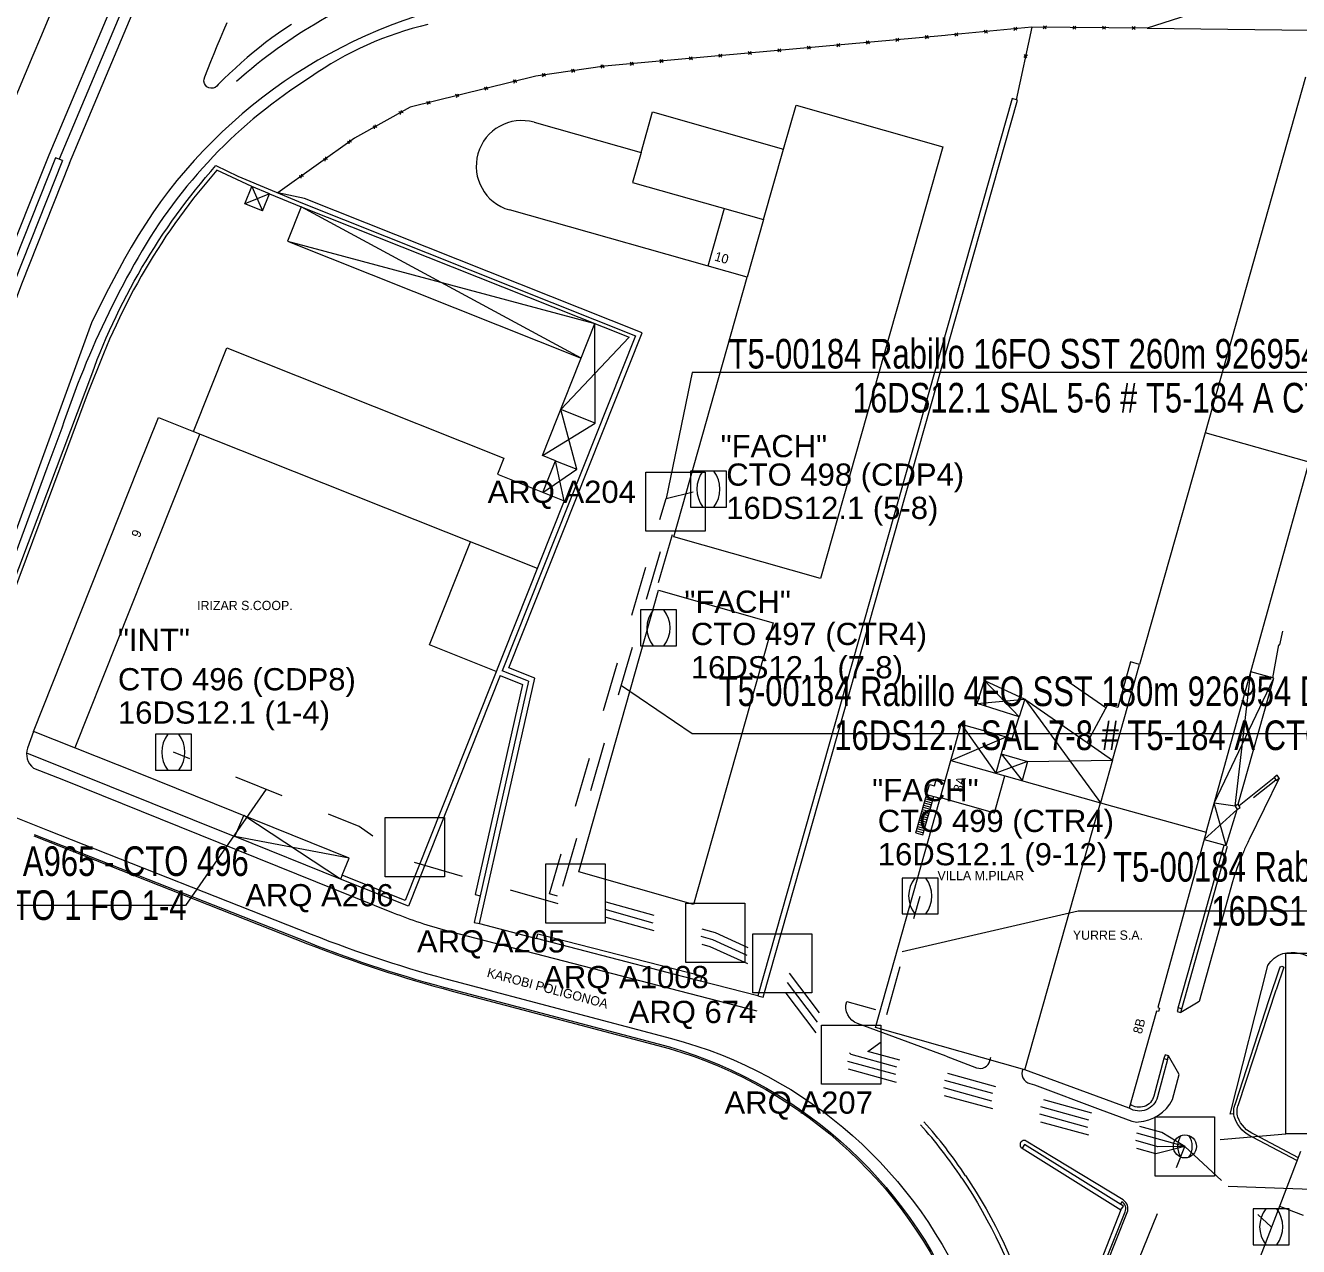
# Model space of a CAD drawing. Header units: millimetres. Extents: x 563164 to 564847, y 4765050 to 4766444.
# Drawn here: x 564039.4 to 564211.4, y 4765849.6 to 4766014.5 of the extents above; entities that cross this region are included whole.
import ezdxf
from ezdxf.enums import TextEntityAlignment as Align

# ---------------------------------------------------------------- set-up
doc = ezdxf.new("R2010")
doc.units = ezdxf.units.MM
doc.linetypes.add('DGN2', pattern=[13.45752, 6.72876, -6.72876])
doc.layers.get('0').update_dxf_attribs({"lineweight": 0})
for name, color, linetype, lineweight in [('45 Cables y textos existentes - Lehendik dauden kableak eta testuak', 7, 'Continuous', 0), ('46 Cables y textos proyectados - Proiektatutako kableak eta testuak', 7, 'Continuous', 0), ('48 Elementos de Red existentes - Lehendik dauden sareko elementuak', 7, 'Continuous', 0), ('60 Arquetas y armarios existentes - Lehendik dauden kutxatilak eta armairuak', 7, 'Continuous', 0), ('7 Cartografía - Kartografia', 7, 'Continuous', 0), ('Default', 7, 'Continuous', 0), ('Nivel 52', 7, 'Continuous', 0)]:
    doc.layers.add(name, color=color, linetype=linetype, lineweight=lineweight)
doc.styles.add('StyleArial', font='arial.ttf')
doc.styles.add('Styledgn105', font='dgn105.shx')

# ---------------------------------------------------------------- blocks, each defined once
blk = doc.blocks.new('OCA99E29')
at = {"layer": '60 Arquetas y armarios existentes - Lehendik dauden kutxatilak eta armairuak', "color": 5, "linetype": 'Continuous', "lineweight": 13, "flags": 128}
blk.add_lwpolyline([(-4, 4), (4, 4), (4, -4), (-4, -4), (-4, 4)], dxfattribs=at)
blk = doc.blocks.new('OCA99E30')
at = {"layer": '60 Arquetas y armarios existentes - Lehendik dauden kutxatilak eta armairuak', "color": 5, "linetype": 'Continuous', "lineweight": 13, "flags": 128}
blk.add_lwpolyline([(-4, 4), (4, 4), (4, -4), (-4, -4), (-4, 4)], dxfattribs=at)
blk = doc.blocks.new('OCA99E31')
at = {"layer": '60 Arquetas y armarios existentes - Lehendik dauden kutxatilak eta armairuak', "color": 5, "linetype": 'Continuous', "lineweight": 13, "flags": 128}
blk.add_lwpolyline([(-4, 4), (4, 4), (4, -4), (-4, -4), (-4, 4)], dxfattribs=at)
blk = doc.blocks.new('OCA99E32')
at = {"layer": '60 Arquetas y armarios existentes - Lehendik dauden kutxatilak eta armairuak', "color": 5, "linetype": 'Continuous', "lineweight": 13, "flags": 128}
blk.add_lwpolyline([(-4, 4), (4, 4), (4, -4), (-4, -4), (-4, 4)], dxfattribs=at)
blk = doc.blocks.new('OCA99E33')
at = {"layer": '60 Arquetas y armarios existentes - Lehendik dauden kutxatilak eta armairuak', "color": 5, "linetype": 'Continuous', "lineweight": 13, "flags": 128}
blk.add_lwpolyline([(-4, 4), (4, 4), (4, -4), (-4, -4), (-4, 4)], dxfattribs=at)
blk = doc.blocks.new('OCA99E34')
at = {"layer": '60 Arquetas y armarios existentes - Lehendik dauden kutxatilak eta armairuak', "color": 5, "linetype": 'Continuous', "lineweight": 13, "flags": 128}
blk.add_lwpolyline([(-4, 4), (4, 4), (4, -4), (-4, -4), (-4, 4)], dxfattribs=at)
blk = doc.blocks.new('OCA99E35')
at = {"layer": '60 Arquetas y armarios existentes - Lehendik dauden kutxatilak eta armairuak', "color": 5, "linetype": 'Continuous', "lineweight": 13, "flags": 128}
blk.add_lwpolyline([(-4, 4), (4, 4), (4, -4), (-4, -4), (-4, 4)], dxfattribs=at)
blk = doc.blocks.new('CT01')
at = {"color": 0, "linetype": 'ByBlock', "lineweight": -2, "ltscale": 100, "flags": 128}
blk.add_lwpolyline([(50889184.5, 478487051.3), (50889184.5, 478486843.6), (50889392.2, 478486843.6), (50889392.2, 478487051.3), (50889184.5, 478487051.3)], dxfattribs=at)
for points in [[(50889256.7, 478487051.3, 0.339115), (50889256.7, 478486843.6, 0.339115)], [(50889320, 478486843.6, 0.339115), (50889320, 478487051.3, 0.339115)]]:
    blk.add_lwpolyline(points, format="xyb", dxfattribs=at)

msp = doc.modelspace()

# ---------------------------------------------------------------- linework, layer by layer
at = {"layer": '45 Cables y textos existentes - Lehendik dauden kableak eta testuak', "color": 4, "linetype": 'Continuous', "lineweight": 13}
msp.add_circle((564196.04, 4765863.09), 1.56, dxfattribs=at)
for centre, start, end in [((564197.6, 4765863.09), 145.0533, 214.9467), ((564194.47, 4765863.09), 325.0533, 34.9467)]:
    msp.add_arc(centre, 2.56, start, end, dxfattribs=at)
at = {"layer": '46 Cables y textos proyectados - Proiektatutako kableak eta testuak', "color": 4, "linetype": 'DGN2', "lineweight": 13}
msp.add_line((564196.04, 4765863.09), (564207.69, 4765852.23), dxfattribs=at)
at = {"layer": '46 Cables y textos proyectados - Proiektatutako kableak eta testuak', "color": 4, "linetype": 'DGN2', "lineweight": 13, "flags": 128}
for points in [[(564196.04, 4765863.09), (564192.4, 4765863.05), (564150.34, 4765874.62), (564141, 4765887.01), (564132.26, 4765891.02), (564113.46, 4765896.29), (564110.2, 4765897.23), (564125.97, 4765950.64), (564131.58, 4765952.02)], [(564196.04, 4765863.09), (564192.93, 4765864.98), (564153.2, 4765875.91), (564157.67, 4765879.18), (564155.45, 4765879.83), (564160.28, 4765896.92)], [(564104.99, 4765676.98), (564132.48, 4765733.62), (564168.51, 4765811.13), (564172.39, 4765805.02), (564196.04, 4765863.09)]]:
    msp.add_lwpolyline(points, dxfattribs=at)
at = {"layer": '46 Cables y textos proyectados - Proiektatutako kableak eta testuak', "color": 1, "linetype": 'DGN2', "lineweight": 13, "flags": 128}
for points in [[(564196.04, 4765863.09), (564150.94, 4765875.49), (564141.65, 4765887.82), (564132.61, 4765891.96), (564113.73, 4765897.26), (564111.85, 4765897.8), (564126.44, 4765947.63), (564127.21, 4765947.09), (564123.71, 4765935.4), (564124.93, 4765933.14)], [(564196.04, 4765863.09), (564192.13, 4765862.09), (564149.75, 4765873.75), (564140.36, 4765886.21), (564131.92, 4765890.07), (564113.18, 4765895.33), (564091.13, 4765901.68), (564084.49, 4765906.32), (564059.4, 4765916.36)]]:
    msp.add_lwpolyline(points, dxfattribs=at)
at = {"layer": '7 Cartografía - Kartografia', "color": 253, "linetype": 'Continuous', "lineweight": 0, "true_color": 0x9a9a9a}
for p, q in [((564055.82, 4766028.48), (564042.57, 4765997.02)), ((564057.15, 4766027.87), (564043.97, 4765996.47)), ((564045.35, 4765995.93), (564058.54, 4766027.24)), ((564165.37, 4766013.14), (564164.94, 4766013.51)), ((564164.97, 4766013.11), (564165.34, 4766013.54)), ((564169.36, 4766013.52), (564168.93, 4766013.89)), ((564168.96, 4766013.49), (564169.33, 4766013.92)), ((564173.34, 4766013.89), (564172.91, 4766014.26)), ((564172.94, 4766013.86), (564173.31, 4766014.29)), ((564175.38, 4766014.3), (564173.25, 4766004.51)), ((564176.91, 4766014.08), (564177.32, 4766014.47)), ((564177.31, 4766014.07), (564176.92, 4766014.48)), ((564180.91, 4766014.05), (564181.32, 4766014.44)), ((564181.31, 4766014.04), (564180.92, 4766014.45)), ((564184.91, 4766014.03), (564185.32, 4766014.42)), ((564185.31, 4766014.02), (564184.92, 4766014.43)), ((564188.91, 4766014), (564189.32, 4766014.39)), ((564189.31, 4766013.99), (564188.92, 4766014.4)), ((564149.44, 4766011.7), (564149.01, 4766012.07)), ((564149.04, 4766011.67), (564149.41, 4766012.1)), ((564153.42, 4766012.06), (564152.99, 4766012.43)), ((564153.02, 4766012.03), (564153.39, 4766012.46)), ((564157.41, 4766012.42), (564156.98, 4766012.79)), ((564157.01, 4766012.39), (564157.38, 4766012.82)), ((564161.39, 4766012.78), (564160.96, 4766013.15)), ((564160.99, 4766012.75), (564161.36, 4766013.18)), ((564129.52, 4766009.91), (564129.09, 4766010.28)), ((564129.12, 4766009.88), (564129.49, 4766010.31)), ((564133.5, 4766010.27), (564133.07, 4766010.64)), ((564133.1, 4766010.24), (564133.47, 4766010.67)), ((564137.49, 4766010.63), (564137.06, 4766011)), ((564137.09, 4766010.6), (564137.46, 4766011.03)), ((564141.47, 4766010.99), (564141.04, 4766011.36)), ((564141.07, 4766010.96), (564141.44, 4766011.39)), ((564145.45, 4766011.35), (564145.02, 4766011.72)), ((564145.05, 4766011.32), (564145.42, 4766011.75)), ((564174.76, 4766010.54), (564174.29, 4766010.23)), ((564174.68, 4766010.15), (564174.38, 4766010.62)), ((564113.62, 4766008.25), (564113.17, 4766008.58)), ((564113.23, 4766008.19), (564113.56, 4766008.64)), ((564117.58, 4766008.83), (564117.13, 4766009.16)), ((564117.19, 4766008.77), (564117.52, 4766009.22)), ((564121.55, 4766009.18), (564121.12, 4766009.55)), ((564121.15, 4766009.15), (564121.52, 4766009.58)), ((564125.54, 4766009.54), (564125.11, 4766009.91)), ((564125.14, 4766009.51), (564125.51, 4766009.94)), ((564105.78, 4766006.84), (564105.29, 4766007.13)), ((564105.39, 4766006.74), (564105.68, 4766007.22)), ((564109.66, 4766007.68), (564109.21, 4766008.01)), ((564109.27, 4766007.62), (564109.6, 4766008.07)), ((564212.34, 4766007.55), (564198.76, 4765959.5)), ((564098.02, 4766004.92), (564097.53, 4766005.21)), ((564097.63, 4766004.82), (564097.92, 4766005.3)), ((564101.9, 4766005.88), (564101.41, 4766006.17)), ((564101.51, 4766005.78), (564101.8, 4766006.26)), ((564094.13, 4766003.95), (564093.64, 4766004.24)), ((564093.74, 4766003.85), (564094.03, 4766004.33)), ((564141.83, 4765997.84), (564143.51, 4766003.76)), ((564143.51, 4766003.76), (564163.33, 4765998.14)), ((564173.43, 4766004.46), (564172.71, 4766004.66)), ((564090.42, 4766002.72), (564089.87, 4766002.87)), ((564090.07, 4766002.52), (564090.22, 4766003.06)), ((564122.57, 4765997.37), (564124.13, 4766002.86)), ((564124.13, 4766002.86), (564141.83, 4765997.84)), ((564086.92, 4766000.77), (564086.37, 4766000.92)), ((564086.57, 4766000.57), (564086.72, 4766001.11)), ((564108.14, 4766001.46), (564122.57, 4765997.37)), ((564083.48, 4765998.77), (564082.93, 4765998.86)), ((564083.16, 4765998.54), (564083.25, 4765999.09)), ((564163.33, 4765998.14), (564146.81, 4765939.84)), ((564044.43, 4765996.3), (564043.5, 4765996.66)), ((564080.22, 4765996.45), (564079.67, 4765996.54)), ((564079.9, 4765996.22), (564079.99, 4765996.77)), ((564122.57, 4765997.37), (564121.43, 4765993.33)), ((564139.13, 4765988.31), (564141.83, 4765997.84)), ((564065.14, 4765995.6), (564068.11, 4765994.17)), ((564070.01, 4765992.79), (564065.25, 4765994.97)), ((564068.11, 4765994.17), (564076.86, 4765990.51)), ((564076.96, 4765994.13), (564076.41, 4765994.22)), ((564076.64, 4765993.9), (564076.73, 4765994.45)), ((564121.43, 4765993.33), (564139.13, 4765988.31)), ((564069.05, 4765990.45), (564070.01, 4765992.79)), ((564072.4, 4765991.8), (564069.05, 4765990.45)), ((564072.4, 4765991.8), (564070.01, 4765992.79)), ((564070.01, 4765992.79), (564071.45, 4765989.48)), ((564071.45, 4765989.48), (564072.4, 4765991.8)), ((564072.4, 4765991.8), (564076.67, 4765990.05)), ((564071.45, 4765989.48), (564069.05, 4765990.45)), ((564076.67, 4765990.05), (564074.82, 4765985.4)), ((564076.67, 4765990.05), (564120.98, 4765972.41)), ((564114.49, 4765969.61), (564076.67, 4765990.05)), ((564136.92, 4765980.52), (564104.79, 4765989.63)), ((564133.79, 4765989.83), (564131.58, 4765982.03)), ((564139.13, 4765988.31), (564136.92, 4765980.52)), ((564074.82, 4765985.4), (564114.49, 4765969.61)), ((564074.82, 4765985.4), (564116.34, 4765974.26)), ((564126.99, 4765945.45), (564136.92, 4765980.52)), ((564109.24, 4765956.44), (564116.34, 4765974.26)), ((564116.37, 4765960.81), (564116.34, 4765974.26)), ((564111.73, 4765962.66), (564120.98, 4765972.41)), ((564062.1, 4765959.69), (564066.6, 4765971)), ((564066.6, 4765971), (564080.76, 4765965.36)), ((564043.6, 4765954.74), (564048.37, 4765967.4)), ((564080.76, 4765965.36), (564104.05, 4765956.09)), ((564116.37, 4765960.81), (564111.73, 4765962.66)), ((564113.89, 4765954.59), (564111.73, 4765962.66)), ((564054.71, 4765954.84), (564057.39, 4765961.57)), ((564057.39, 4765961.57), (564062.1, 4765959.69)), ((564109.24, 4765956.44), (564116.37, 4765960.81)), ((564062.96, 4765959.35), (564046.1, 4765916.95)), ((564062.1, 4765959.69), (564071.55, 4765955.93)), ((564198.76, 4765959.5), (564189.91, 4765928.2)), ((564212.83, 4765955.52), (564198.76, 4765959.5)), ((564071.55, 4765955.93), (564108.56, 4765941.2)), ((564104.05, 4765956.09), (564103.18, 4765953.91)), ((564111.01, 4765955.73), (564109.24, 4765956.44)), ((564109.31, 4765951.46), (564111.01, 4765955.73)), ((564111.01, 4765955.73), (564113.89, 4765954.59)), ((564112.19, 4765950.31), (564111.01, 4765955.73)), ((564198.9, 4765905.54), (564212.83, 4765955.52)), ((564040.52, 4765919.17), (564054.71, 4765954.84)), ((564103.18, 4765953.91), (564112.19, 4765950.32)), ((564109.31, 4765951.46), (564113.89, 4765954.59)), ((564112.19, 4765950.32), (564090.69, 4765896.31)), ((564094, 4765930.85), (564099.55, 4765944.79)), ((564146.81, 4765939.84), (564126.99, 4765945.45)), ((564114.16, 4765900.18), (564124.94, 4765938.24)), ((564124.94, 4765938.24), (564140.43, 4765933.85)), ((564140.43, 4765933.85), (564129.65, 4765895.79)), ((564103.01, 4765927.26), (564094, 4765930.85)), ((564186.26, 4765915.28), (564189.91, 4765928.2)), ((564188.7, 4765928.54), (564186.96, 4765922.38)), ((564189.91, 4765928.2), (564188.7, 4765928.54)), ((564107.39, 4765925.93), (564103.81, 4765927.36)), ((564167.98, 4765922.93), (564168.97, 4765926.05)), ((564168.97, 4765926.05), (564174.41, 4765923.52)), ((564168.97, 4765926.05), (564173.65, 4765921.12)), ((564179.94, 4765926.13), (564185.35, 4765922.37)), ((564200, 4765909.48), (564208.04, 4765926.37)), ((564202.82, 4765909.05), (564204.95, 4765927.23)), ((564203.25, 4765909.31), (564208.04, 4765926.37)), ((564208.04, 4765926.37), (564204.95, 4765927.23)), ((564167.98, 4765922.93), (564174.41, 4765923.52)), ((564173.65, 4765921.12), (564167.98, 4765922.93)), ((564174.41, 4765923.52), (564173.65, 4765921.12)), ((564174.41, 4765923.52), (564184.63, 4765909.52)), ((564174.41, 4765923.52), (564182.83, 4765917.67)), ((564185.57, 4765922.77), (564182.83, 4765917.67)), ((564186.96, 4765922.38), (564185.57, 4765922.77)), ((564172.71, 4765918.19), (564173.65, 4765921.12)), ((564040.52, 4765919.17), (564039.71, 4765916.91)), ((564054.68, 4765913.53), (564040.52, 4765919.17)), ((564164.42, 4765915.23), (564165.81, 4765920.14)), ((564165.81, 4765920.14), (564171.87, 4765918.43)), ((564165.81, 4765920.14), (564170.48, 4765913.52)), ((564164.42, 4765915.23), (564171.87, 4765918.43)), ((564171.87, 4765918.43), (564171.22, 4765916.12)), ((564171.87, 4765918.43), (564172.71, 4765918.19)), ((564182.83, 4765917.67), (564186.26, 4765915.28)), ((564039.58, 4765916.28), (564067.7, 4765904.94)), ((564171.22, 4765916.12), (564170.48, 4765913.52)), ((564171.22, 4765916.12), (564174.78, 4765915.11)), ((564171.22, 4765916.12), (564174.04, 4765912.51)), ((564040.51, 4765914.21), (564044.55, 4765912.62)), ((564154.22, 4765879.15), (564164.42, 4765915.23)), ((564164.42, 4765915.23), (564184.63, 4765909.52)), ((564174.78, 4765915.11), (564170.48, 4765913.52)), ((564174.78, 4765915.11), (564174.04, 4765912.51)), ((564174.78, 4765915.11), (564186.26, 4765915.28)), ((564186.26, 4765915.28), (564184.63, 4765909.52)), ((564083.14, 4765902.05), (564054.68, 4765913.53)), ((564170.32, 4765908.16), (564171.73, 4765913.17)), ((564203.38, 4765909.15), (564208.07, 4765912.94)), ((564205.31, 4765910.21), (564208.32, 4765912.6)), ((564029.42, 4765910.98), (564042.38, 4765905.8)), ((564161.07, 4765910.36), (564162.03, 4765910.09)), ((564161.15, 4765910.65), (564162.11, 4765910.38)), ((564160.58, 4765908.63), (564161.54, 4765908.36)), ((564160.66, 4765908.92), (564161.62, 4765908.65)), ((564160.74, 4765909.21), (564161.7, 4765908.93)), ((564160.82, 4765909.5), (564161.79, 4765909.22)), ((564160.9, 4765909.78), (564161.87, 4765909.51)), ((564160.99, 4765910.07), (564161.95, 4765909.8)), ((564163, 4765910.23), (564170.32, 4765908.16)), ((564183.57, 4765905.77), (564184.63, 4765909.52)), ((564184.63, 4765909.52), (564198.9, 4765905.54)), ((564203.08, 4765908.62), (564198.63, 4765904.56)), ((564201.62, 4765903.73), (564200, 4765909.48)), ((564202.82, 4765909.05), (564200, 4765909.48)), ((564201.62, 4765903.73), (564203.08, 4765908.62)), ((564203.25, 4765909.31), (564202.82, 4765909.05)), ((564202.82, 4765909.05), (564203.08, 4765908.62)), ((564203.08, 4765908.62), (564203.51, 4765908.88)), ((564203.51, 4765908.88), (564203.25, 4765909.31)), ((564081.98, 4765899.18), (564068.91, 4765907.79)), ((564160.09, 4765906.9), (564161.05, 4765906.63)), ((564160.17, 4765907.19), (564161.13, 4765906.91)), ((564160.25, 4765907.47), (564161.21, 4765907.2)), ((564160.33, 4765907.76), (564161.3, 4765907.49)), ((564160.41, 4765908.05), (564161.38, 4765907.78)), ((564160.5, 4765908.34), (564161.46, 4765908.07)), ((564159.68, 4765905.45), (564160.64, 4765905.18)), ((564159.76, 4765905.74), (564160.72, 4765905.47)), ((564159.84, 4765906.03), (564160.81, 4765905.76)), ((564159.93, 4765906.32), (564160.89, 4765906.05)), ((564160.01, 4765906.61), (564160.97, 4765906.34)), ((564174.43, 4765873.43), (564183.57, 4765905.77)), ((564198.9, 4765905.54), (564192.36, 4765881.85)), ((564083.14, 4765902.05), (564067.7, 4765904.94)), ((564195.12, 4765881.81), (564201.33, 4765903.81)), ((564195.61, 4765881.67), (564201.81, 4765903.67)), ((564198.63, 4765904.56), (564201.62, 4765903.73)), ((564082.22, 4765899.73), (564083.14, 4765902.05)), ((564129.65, 4765895.79), (564114.16, 4765900.18)), ((564090.69, 4765896.31), (564082.22, 4765899.73)), ((564100.73, 4765893.19), (564108.47, 4765891.18)), ((564209.4, 4765887.32), (564208.34, 4765884.25)), ((564138.36, 4765883.43), (564130.61, 4765885.43)), ((564192.22, 4765881.37), (564188.51, 4765868.26)), ((564192.46, 4765881.31), (564192.22, 4765881.37)), ((564192.36, 4765881.85), (564192.6, 4765881.79)), ((564192.6, 4765881.79), (564192.46, 4765881.31)), ((564174.43, 4765873.43), (564154.22, 4765879.15)), ((564188.51, 4765868.26), (564174.43, 4765873.43)), ((564200, 4765832), (564211.69, 4765862.46)), ((564208.82, 4765855), (564212, 4765853.78))]:
    msp.add_line(p, q, dxfattribs=at)
at = {"layer": '7 Cartografía - Kartografia', "color": 253, "linetype": 'Continuous', "lineweight": 0, "true_color": 0x9a9a9a, "flags": 128}
for points in [[(564012.35, 4765937.42), (564017.18, 4765950.79, -0.016606), (564048.87, 4766030.16), (564048.87, 4766030.16, -0.012364), (564069.2, 4766073.59, -0.014088), (564081.02, 4766095.72, -0.014088)], [(564190.94, 4766014.19), (564216.38, 4766013.87), (564216.38, 4766013.87, -0.123747), (564250.32, 4766004.88, -0.027515), (564259.16, 4765999.73, -0.060709), (564268.32, 4765991.96, -0.060709)], [(564048.36, 4765974.35), (564014, 4765880), (564011.48, 4765872.46), (563990.74, 4765814.13), (563986.23, 4765801.51), (563977.31, 4765776.53), (563962.79, 4765735.45), (563957.59, 4765717.7), (563957.59, 4765717.7, 0.022895), (563952.59, 4765697.22), (563952.59, 4765697.22), (563951.86, 4765692.84), (563951.86, 4765692.84, 0.032839), (563947.95, 4765659.91, 0.010886), (563947.46, 4765637.55), (563947.46, 4765637.55), (563946.7, 4765624.23), (563946.7, 4765624.23, -0.036149), (563945.54, 4765615.35, -0.067545), (563936.57, 4765589.37, -0.067545)], [(564044.55, 4765912.62), (564089.07, 4765894.67), (564089.07, 4765894.67, 0.032382), (564096.44, 4765892.23), (564096.44, 4765892.23), (564138.19, 4765881.4)], [(564208.77, 4765912.84), (564204.7, 4765904.54), (564204.7, 4765904.54, 0.006085), (564204.02, 4765903.05, 0.002565), (564203.75, 4765902.42, 0.033882), (564202.48, 4765898.85), (564202.48, 4765898.85), (564197.97, 4765882.68)], [(564040.61, 4765905.24), (564077.6, 4765890.67), (564077.6, 4765890.67, 0.029181), (564097.12, 4765884.27), (564097.12, 4765884.27), (564126.4, 4765876.53), (564126.4, 4765876.53, -0.237533), (564166.38, 4765839.19, -0.237533)], [(564042.38, 4765905.8), (564078.03, 4765891.76), (564078.03, 4765891.76, 0.029181), (564097.42, 4765885.4), (564097.42, 4765885.4), (564126.7, 4765877.66), (564126.7, 4765877.66, -0.23752), (564167.09, 4765841.88, -0.23752)], [(564040.54, 4765905.05), (564077.52, 4765890.48), (564077.52, 4765890.48, 0.029181), (564097.07, 4765884.08), (564097.07, 4765884.08), (564126.35, 4765876.33), (564126.35, 4765876.33, -0.23752), (564166.19, 4765839.12, -0.23752)], [(564202.65, 4765867.48), (564202.13, 4765867.44), (564207.25, 4765887.52), (564207.25, 4765887.52, -0.170508), (564209.25, 4765889.16, -0.221914), (564213.53, 4765888.29, -0.021654), (564216.51, 4765885.87, -0.021654)], [(564211.15, 4765861.17), (564205.24, 4765864.29), (564205.24, 4765864.29, -0.199194), (564202.76, 4765866.89, -0.159678), (564202.85, 4765868.91), (564202.85, 4765868.91), (564207.43, 4765882.92), (564208.87, 4765887.22), (564208.87, 4765887.22, -0.591556), (564209.4, 4765887.32, -0.591556)], [(564211.36, 4765861.56), (564205.43, 4765864.69), (564205.43, 4765864.69, -0.198691), (564203.18, 4765867.02, -0.15824), (564203.26, 4765868.76), (564203.26, 4765868.76), (564208.34, 4765884.25), (564208.34, 4765884.25)], [(564163.78, 4765875.27), (564151.82, 4765879.68), (564151.82, 4765879.68, -0.399206), (564150.35, 4765882.65), (564150.35, 4765882.65), (564154.26, 4765881.58)], [(564163.78, 4765875.27), (564167.9, 4765873.72), (564167.9, 4765873.72, 0.445207), (564169.7, 4765874.65), (564169.7, 4765874.65), (564169.82, 4765875.13)], [(564193.69, 4765874.84), (564192.33, 4765869.77), (564192.33, 4765869.77, -0.504148), (564188.51, 4765868.26, -0.504148)], [(564193.21, 4765874.97), (564191.85, 4765869.9), (564191.85, 4765869.9, -0.526754), (564188.65, 4765868.77, -0.526754)], [(564174.12, 4765873.55, 0.457544), (564175.1, 4765871.59), (564175.1, 4765871.59), (564175.71, 4765871.4)], [(564175.71, 4765871.4), (564184.6, 4765868.06), (564188.88, 4765866.51), (564188.88, 4765866.51, 0.103368), (564189.76, 4765866.39, 0.264775), (564194.36, 4765869.42), (564194.36, 4765869.42), (564195.25, 4765872.82)], [(564177.74, 4765828.33), (564177.95, 4765828.25), (564180, 4765833.38), (564185.46, 4765847.15), (564188.24, 4765854.15), (564188.24, 4765854.15, 0.360591), (564187.69, 4765855.86), (564187.69, 4765855.86), (564178.47, 4765861.47), (564174.61, 4765863.81), (564174.61, 4765863.81, 1.015438), (564174.05, 4765862.85, 1.015438)], [(564165.89, 4765858.8, -0.081757), (564174.69, 4765839.82, -0.056262), (564176.78, 4765828.74), (564176.78, 4765828.74), (564177.46, 4765828.45)], [(564166.39, 4765859.14, -0.081757), (564175.26, 4765840, -0.054145), (564177.36, 4765829.1, -0.054145)], [(564187.4, 4765854.53), (564184.62, 4765847.48), (564179.17, 4765833.71), (564177.36, 4765829.1), (564177.86, 4765828.83), (564179.72, 4765833.49), (564185.18, 4765847.26), (564187.97, 4765854.26), (564187.97, 4765854.26, 0.360591), (564187.53, 4765855.6), (564187.53, 4765855.6), (564187.34, 4765855.27)]]:
    msp.add_lwpolyline(points, format="xyb", dxfattribs=at)
for points in [[(564235.1, 4766033.37), (564230.23, 4766034.63), (564221.16, 4766027.91), (564208.99, 4766019.11), (564206.56, 4766019.23), (564190.94, 4766014.19), (564175.38, 4766014.3), (564164, 4766013.23), (564163.67, 4766013.2)], [(564093.79, 4766014.67), (564092.72, 4766014.41), (564091.67, 4766014.12), (564090.62, 4766013.81), (564089.58, 4766013.47), (564088.55, 4766013.11), (564087.53, 4766012.72), (564086.52, 4766012.31), (564085.51, 4766011.88), (564084.52, 4766011.42), (564083.54, 4766010.93), (564082.57, 4766010.43), (564081.62, 4766009.9), (564080.68, 4766009.34), (564079.75, 4766008.76), (564078.83, 4766008.17), (564077.94, 4766007.55), (564077.04, 4766006.97), (564076.15, 4766006.39), (564075.27, 4766005.79), (564074.4, 4766005.17), (564073.54, 4766004.55), (564072.69, 4766003.91), (564071.85, 4766003.25), (564071.02, 4766002.59), (564070.2, 4766001.91), (564069.39, 4766001.22), (564068.59, 4766000.52), (564067.81, 4765999.8), (564067.03, 4765999.07), (564066.27, 4765998.33), (564065.51, 4765997.58), (564064.77, 4765996.82), (564064.04, 4765996.04), (564063.32, 4765995.26), (564062.62, 4765994.46), (564061.93, 4765993.65), (564061.24, 4765992.84), (564060.58, 4765992.01), (564059.92, 4765991.17), (564059.28, 4765990.32), (564058.65, 4765989.46), (564058.04, 4765988.59), (564057.43, 4765987.72), (564056.85, 4765986.83), (564056.27, 4765985.93), (564055.71, 4765985.03), (564055.17, 4765984.12), (564054.63, 4765983.19), (564054.12, 4765982.27)], [(564075.35, 4766014.69), (564074.46, 4766014.09), (564073.59, 4766013.48), (564072.72, 4766012.86), (564071.86, 4766012.22), (564071.02, 4766011.56), (564070.19, 4766010.89), (564069.37, 4766010.2), (564068.56, 4766009.5), (564067.77, 4766008.79), (564066.99, 4766008.06), (564066.22, 4766007.31), (564065.47, 4766006.56), (564065.28, 4766006.33), (564065.04, 4766006.16), (564064.77, 4766006.07), (564064.47, 4766006.05), (564064.19, 4766006.12), (564063.93, 4766006.26), (564063.73, 4766006.47), (564063.59, 4766006.72), (564063.52, 4766007.01), (564063.54, 4766007.3), (564063.64, 4766007.58), (564064.05, 4766008.63), (564064.47, 4766009.69), (564064.89, 4766010.74), (564065.32, 4766011.8), (564065.76, 4766012.84), (564066.2, 4766013.89), (564066.65, 4766014.94)], [(564163.67, 4766013.2), (564133.04, 4766010.44), (564117.63, 4766009.04), (564108.37, 4766007.7), (564091.37, 4766003.48), (564083.86, 4765999.29), (564073.51, 4765991.91)], [(564172.71, 4766004.66), (564138.36, 4765883.43), (564139.08, 4765883.24), (564173.43, 4766004.46)], [(564042.57, 4765997.02), (564036.07, 4765980.66), (564026.36, 4765954.58)], [(564043.5, 4765996.66), (564037.01, 4765980.31), (564027.43, 4765954.59)], [(564044.43, 4765996.3), (564037.95, 4765979.96), (564028.51, 4765954.6)], [(564045.35, 4765995.93), (564038.88, 4765979.6), (564029.57, 4765954.61)], [(564065.25, 4765994.97), (564064.81, 4765994.46), (564064.13, 4765993.65), (564063.45, 4765992.84), (564062.79, 4765992.01), (564062.13, 4765991.19), (564061.48, 4765990.35), (564060.85, 4765989.5), (564060.22, 4765988.65), (564059.6, 4765987.79), (564059, 4765986.92), (564058.4, 4765986.05), (564057.82, 4765985.16), (564057.25, 4765984.27), (564056.68, 4765983.37), (564056.13, 4765982.47), (564055.59, 4765981.56), (564055.06, 4765980.65), (564054.54, 4765979.72), (564054.03, 4765978.8), (564053.54, 4765977.86), (564053.05, 4765976.92), (564052.57, 4765975.97), (564052.12, 4765975.02), (564051.66, 4765974.06), (564051.22, 4765973.1), (564050.79, 4765972.14), (564050.38, 4765971.16), (564049.98, 4765970.18), (564047.77, 4765964.67), (564044.07, 4765954.74)], [(564048.37, 4765967.4), (564048.74, 4765968.39), (564049.12, 4765969.39), (564049.52, 4765970.37), (564049.92, 4765971.36), (564050.34, 4765972.34), (564050.77, 4765973.31), (564051.21, 4765974.28), (564051.67, 4765975.24), (564052.13, 4765976.2), (564052.61, 4765977.15), (564053.1, 4765978.1), (564053.6, 4765979.04), (564054.11, 4765979.97), (564054.63, 4765980.9), (564055.16, 4765981.82), (564055.71, 4765982.73), (564056.26, 4765983.64), (564056.83, 4765984.54), (564057.41, 4765985.44), (564057.99, 4765986.33), (564058.59, 4765987.21), (564059.2, 4765988.08), (564059.82, 4765988.95), (564060.45, 4765989.8), (564061.09, 4765990.66), (564061.74, 4765991.5), (564062.4, 4765992.33), (564063.07, 4765993.16), (564063.75, 4765993.98), (564064.44, 4765994.79), (564065.14, 4765995.6)], [(564107.39, 4765925.93), (564100.05, 4765893.36), (564100.73, 4765893.19), (564108.21, 4765926.36), (564104.72, 4765927.75), (564122.73, 4765973), (564077.12, 4765991.16), (564073.51, 4765991.91)], [(564076.86, 4765990.51), (564121.82, 4765972.61), (564103.81, 4765927.36)], [(564052.81, 4765983), (564050.28, 4765978.3), (564048.36, 4765974.35)], [(564054.12, 4765982.27), (564053.6, 4765981.34), (564053.09, 4765980.42), (564052.6, 4765979.49), (564052.1, 4765978.56), (564051.62, 4765977.62), (564051.15, 4765976.68), (564050.68, 4765975.73), (564050.22, 4765974.78), (564049.77, 4765973.83), (564049.33, 4765972.87), (564048.89, 4765971.91), (564048.47, 4765970.95), (564048.05, 4765969.98), (564047.64, 4765969.01), (564047.24, 4765968.03), (564046.84, 4765967.05), (564046.46, 4765966.07), (564046.08, 4765965.09), (564045.71, 4765964.1), (564045.35, 4765963.11), (564045, 4765962.11), (564044.66, 4765961.12), (564044.33, 4765960.12), (564042.32, 4765954.72)], [(564042.32, 4765954.71), (564033.87, 4765931.96), (564021.06, 4765896.01)], [(564023.37, 4765898.9), (564037.22, 4765937.76), (564043.6, 4765954.73)], [(564044.07, 4765954.73), (564037.69, 4765937.59), (564023.85, 4765898.74)], [(564207.89, 4765926.41), (564208.71, 4765930.86), (564208.86, 4765930.84), (564209.25, 4765932.71)], [(564103.55, 4765926.71), (564091.15, 4765895.53), (564081.98, 4765899.18)], [(564103.55, 4765926.71), (564106.58, 4765925.5), (564100.18, 4765897.11), (564100.86, 4765896.96)], [(564159.68, 4765905.45), (564161.53, 4765912), (564162.2, 4765911.81), (564162.49, 4765912.82), (564163.64, 4765912.49)], [(564208.07, 4765912.94), (564208.37, 4765912.54), (564208.77, 4765912.84), (564208.48, 4765913.24), (564208.07, 4765912.94)], [(564160.64, 4765905.18), (564162.11, 4765910.38), (564162.98, 4765910.13)], [(564082.22, 4765899.73), (564081.98, 4765899.18), (564067.7, 4765904.94), (564068.91, 4765907.79)], [(564108.47, 4765891.18), (564108.64, 4765891.82), (564130.79, 4765886.14), (564130.61, 4765885.43), (564108.47, 4765891.18)], [(564194.99, 4765881.33), (564195.47, 4765881.19), (564195.61, 4765881.67), (564195.12, 4765881.81), (564194.99, 4765881.33)], [(564197.97, 4765882.68), (564197.6, 4765882.46), (564195.47, 4765881.19)], [(564193.21, 4765874.98), (564193.69, 4765874.84), (564193.83, 4765875.32), (564193.35, 4765875.46), (564193.21, 4765874.98)], [(564195.25, 4765872.82), (564195.04, 4765873.19), (564193.83, 4765875.32)], [(564174.05, 4765862.85), (564187.4, 4765854.53), (564187.72, 4765855.03), (564174.36, 4765863.36), (564174.05, 4765862.85)]]:
    msp.add_lwpolyline(points, dxfattribs=at)
at = {"layer": '7 Cartografía - Kartografia', "color": 253, "linetype": 'Continuous', "lineweight": 0, "true_color": 0x9a9a9a}
for centre, radius, start, end in [((564112.96, 4765956.49), 67.65, 107.9845, 131.7154), ((564113.61, 4765949.96), 69.2, 103.5566, 151.4816), ((564106.46, 4765995.54), 6.15, 74.1794, 254.1794), ((564041.96, 4765916.11), 2.39, 160.3125, 232.5376), ((564117.46, 4765827.18), 57.84, 33.1498, 42.1506), ((564117.46, 4765827.18), 58.44, 33.1498, 42.1506)]:
    msp.add_arc(centre, radius, start, end, dxfattribs=at)
at = {"layer": 'Default', "color": 4, "linetype": 'Continuous', "lineweight": 0}
msp.add_line((564200.8, 4765864.02), (564209.67, 4765864.81), dxfattribs=at)
at = {"layer": 'Default', "color": 4, "linetype": 'Continuous', "lineweight": 0, "flags": 128}
msp.add_lwpolyline([(564209.67, 4765889.18), (564299.83, 4765889.18), (564299.83, 4765864.81), (564209.67, 4765864.81), (564209.67, 4765889.18)], dxfattribs=at)
at = {"layer": 'Nivel 52', "color": 4, "linetype": 'Continuous', "lineweight": 0, "flags": 128}
for points in [[(564212.97, 4765967.67), (564129.48, 4765967.67), (564125.97, 4765950.64)], [(564265.08, 4765894.88), (564181.6, 4765894.88), (564157.86, 4765889.37)], [(564309.08, 4765856.8), (564225.6, 4765856.8), (564201.86, 4765857.66)]]:
    msp.add_lwpolyline(points, dxfattribs=at)
at = {"layer": 'Nivel 52', "color": 1, "linetype": 'Continuous', "lineweight": 0, "flags": 128}
for points in [[(564212.97, 4765918.83), (564129.48, 4765918.83), (564119.91, 4765925.32)], [(564071.95, 4765911.34), (564061.03, 4765895.65), (563977.55, 4765895.65)]]:
    msp.add_lwpolyline(points, dxfattribs=at)

# ---------------------------------------------------------------- block references
at = {"color": 7, "linetype": 'Continuous', "lineweight": 0}
for name, p in [('OCA99E35', (564127.24, 4765950.2)), ('OCA99E34', (564092.01, 4765903.51)), ('OCA99E33', (564113.73, 4765897.26)), ('OCA99E32', (564132.61, 4765891.96)), ('OCA99E31', (564141.65, 4765887.82)), ('OCA99E30', (564150.94, 4765875.49)), ('OCA99E29', (564196.04, 4765863.09))]:
    msp.add_blockref(name, p, dxfattribs=at)
at = {"layer": '48 Elementos de Red existentes - Lehendik dauden sareko elementuak', "color": 4, "linetype": 'Continuous', "lineweight": 13, "xscale": 0.02338396485721039, "yscale": 0.02338396485721039, "zscale": 0.02338396485721039}
for p in [(-625861.66, -6422970.06), (-625833.05, -6423025.04), (-625785.64, -6423069.73)]:
    msp.add_blockref('CT01', p, dxfattribs=at)
at = {"layer": '48 Elementos de Red existentes - Lehendik dauden sareko elementuak', "color": 1, "linetype": 'Continuous', "lineweight": 13, "xscale": 0.02338396485721039, "yscale": 0.02338396485721039, "zscale": 0.02338396485721039}
for p in [(-625868.4, -6422988.82), (-625933.93, -6423005.61)]:
    msp.add_blockref('CT01', p, dxfattribs=at)

# ---------------------------------------------------------------- texts
at = {"layer": '48 Elementos de Red existentes - Lehendik dauden sareko elementuak', "color": 4, "linetype": 'DGN2', "lineweight": 13, "char_height": 3, "attachment_point": 1, "line_spacing_factor": 0.9, "style": 'StyleArial'}
for s, insert, width in [('"FACH"', (564133.32, 4765959.21), 14.1585), ('CTO 498 (CDP4)\\P16DS12.1 (5-8){\\C1;\\P }', (564134.08, 4765955.36), 31.827), ('CTO 499 (CTR4)\\P16DS12.1 (9-12){\\C1;\\P }', (564154.55, 4765908.57), 31.827)]:
    msp.add_mtext(s, dxfattribs=dict(at, insert=insert, width=width))
at = {"layer": '48 Elementos de Red existentes - Lehendik dauden sareko elementuak', "color": 1, "linetype": 'DGN2', "lineweight": 13, "char_height": 3, "attachment_point": 1, "line_spacing_factor": 0.9, "style": 'StyleArial'}
for s, insert, width in [('{\\C1;"FACH"}', (564128.43, 4765938.18), 14.1585), ('{\\C1;"INT"}', (564051.91, 4765933.03), 9.7294), ('{\\C1;CTO 497 (CTR4)\\P16DS12.1 (7-8)\\P }', (564129.3, 4765933.83), 31.827), ('{\\C1;CTO 496 (CDP8)\\P16DS12.1 (1-4)\\P }', (564051.91, 4765927.71), 32.0625), ('{\\C4;"FACH"}', (564153.79, 4765912.73), 14.1585)]:
    msp.add_mtext(s, dxfattribs=dict(at, insert=insert, width=width))
at = {"layer": '7 Cartografía - Kartografia', "color": 253, "linetype": 'Continuous', "lineweight": 0, "true_color": 0x9a9a9a, "style": 'Styledgn105'}
for s, rotation, p in [('10', 344.1794, (564132.4, 4765982.8)), ('9', 68.2893, (564054.83, 4765945.23)), ('8A', 74.2131, (564165.92, 4765910.88)), ('KAROBI POLIGONOA', 345.1338, (564101.67, 4765886.02)), ('8B', 75.162, (564190.19, 4765878.2))]:
    msp.add_text(s, height=1.25, rotation=rotation, dxfattribs=at).set_placement(p)
for s, p in [('IRIZAR S.COOP.', (564062.61, 4765935.55)), ('VILLA M.PILAR', (564162.61, 4765899.06)), ('YURRE S.A.', (564180.9, 4765891.01))]:
    msp.add_text(s, height=1.25, dxfattribs=at).set_placement(p)
at = {"layer": 'Default', "color": 4, "linetype": 'Continuous', "lineweight": 0, "style": 'StyleArial'}
for s, p in [('ARQ A204', (564101.85, 4765953.03)), ('ARQ A206', (564069.11, 4765898.53)), ('ARQ A205', (564092.3, 4765892.29)), ('ARQ A1008', (564109.36, 4765887.47)), ('ARQ 674', (564120.9, 4765882.76)), ('ARQ A207', (564133.85, 4765870.51))]:
    msp.add_text(s, height=3, dxfattribs=at).set_placement(p, align=Align.TOP_LEFT)
at = {"layer": 'Nivel 52', "color": 4, "linetype": 'Continuous', "lineweight": 0, "char_height": 4, "attachment_point": 5, "line_spacing_factor": 0.891508, "style": 'StyleArial'}
for s, insert, width in [('{\\W0.75;T5-00184 Rabillo 16FO SST 260m 926954 DF A965 - CTO 498\\P16DS12.1 SAL 5-6 # T5-184 A CTO 2 FO 1-2}', (564193.44, 4765967.19), 125.2894), ('{\\W0.75;T5-00184 Rabillo 4FO SST 95m 926954 DF A965 - CTO 499\\P16DS12.1 SAL 9-12 # T5-184 A CTO 4 FO 1-4}', (564243.04, 4765897.86), 113.0488)]:
    msp.add_mtext(s, dxfattribs=dict(at, insert=insert, width=width))
at = {"layer": 'Nivel 52', "color": 1, "linetype": 'Continuous', "lineweight": 0, "char_height": 4, "attachment_point": 5, "line_spacing_factor": 0.891508, "style": 'StyleArial'}
for s, insert, width in [('{\\W0.75;\\C1;T5-00184 Rabillo 4FO SST 180m 926954 DF A965 - CTO 497\\P16DS12.1 SAL 7-8 # T5-184 A CTO 3 FO 1-2}', (564190.94, 4765921.58), 115.3788), ('{\\W0.75;\\C1;T5-00184 16FO KT 170m 926954 DF A965 - CTO 496\\P16DS12.1 SAL 1-4 # T5-184 A CTO 1 FO 1-4}', (564018.92, 4765898.63), 100.939)]:
    msp.add_mtext(s, dxfattribs=dict(at, insert=insert, width=width))

doc.saveas('drawing.dxf')
